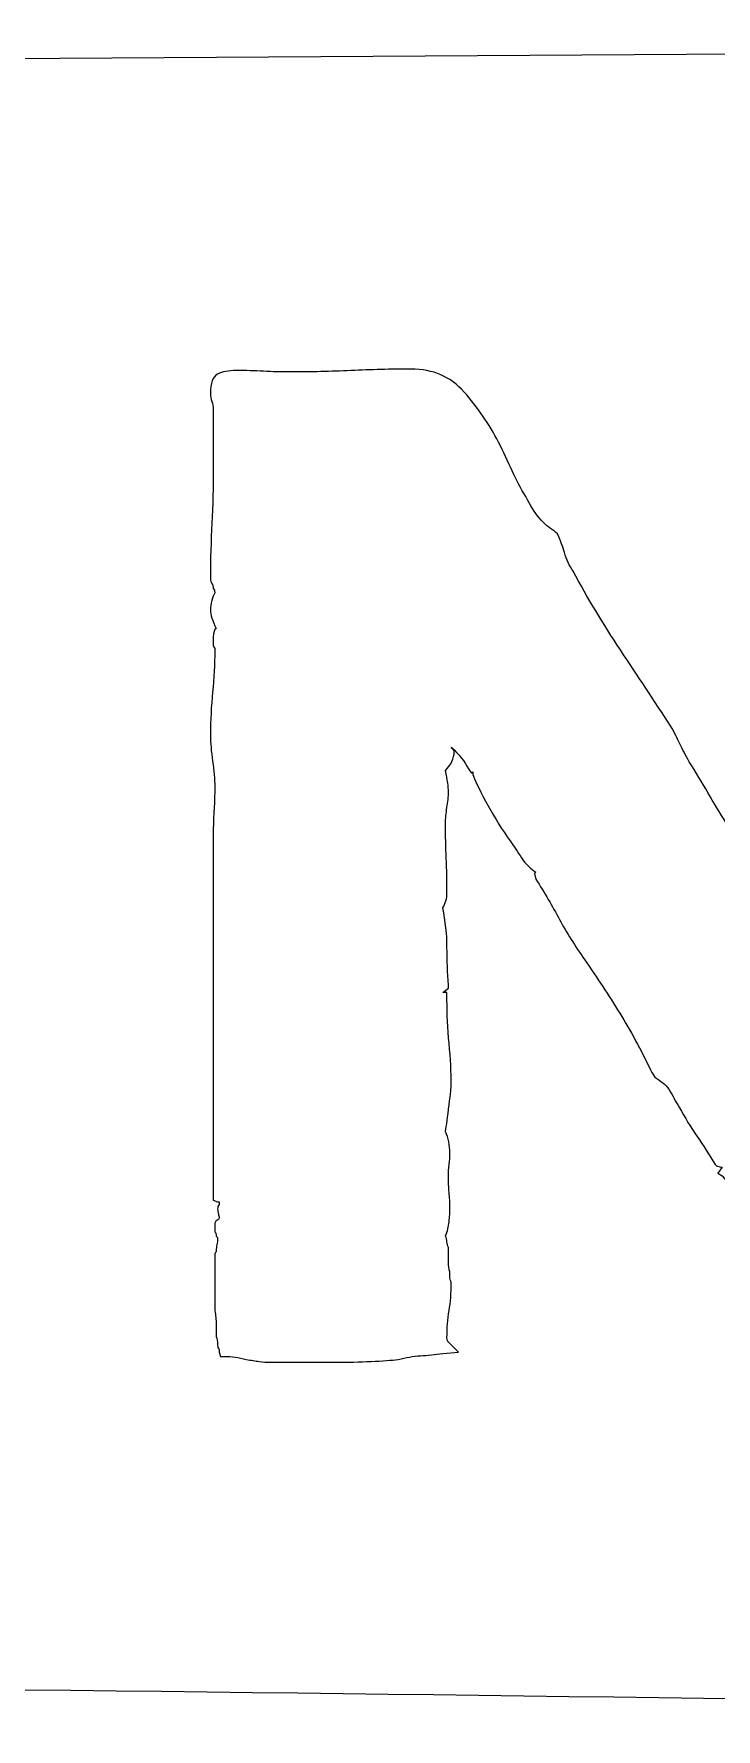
# Model space of a CAD drawing. Header units: inches. Extents: x 53 to 448, y -449 to -51.
# Drawn here: x 214.9 to 251.3, y -372.4 to -281.8 of the extents above; entities that cross this region are included whole.
import ezdxf

# ---------------------------------------------------------------- set-up
doc = ezdxf.new("R2010")
doc.units = ezdxf.units.IN
doc.header["$MEASUREMENT"] = 0
doc.layers.add('Layer 1', color=7, linetype='Continuous')

# ---------------------------------------------------------------- blocks, each defined once
blk = doc.blocks.new('block 13')
at = {"layer": 'Layer 1', "lineweight": 0}
for points, knots in [([(389.1735303646146, -327.6948505212949), (389.1735303646146, -327.2252143950682), (390.4919603912986, -325.8131409111902), (392.2526320130255, -324.1679410583565), (406.5534504233237, -311.469975576194), (421.2938910312605, -293.8342277043612), (422.8332235723483, -290.3073182414228), (424.3729926796714, -286.5443355874486), (424.3729926796714, -282.5482265645169), (419.7545584901709, -281.8419715394612), (419.7545584901709, -281.8419715394612), (87.99106947256587, -283.9568075185216), (87.99106947256587, -283.9568075185216), (84.03086802238249, -284.6631716851371), (73.69014192070972, -283.7236811495659), (73.46869369851265, -288.4260451975515), (82.48891608389022, -302.5355384557988), (90.40931898425879, -314.7609209896546), (103.6104270511059, -329.3400503741286), (104.2712791878257, -330.0457596913911), (104.7102465361149, -331.2212142764402), (102.5107167076567, -334.5121596899007), (95.02971772181081, -342.7437251735537), (80.72879016995466, -358.4984182846347), (73.46869369851265, -369.0786009656567), (73.46869369851265, -369.7843102829193), (75.01075477856466, -370.9597648679683), (75.01075477856466, -370.9597648679683), (75.01075477856466, -370.9597648679683), (79.41036014327074, -371.1934369447172), (83.37056159345593, -370.9597648679683), (184.5706528726223, -368.1391104300856), (296.3333550418956, -372.3718383518444), (382.7928965715673, -372.1352194530155), (410.2928585006612, -371.8991462619797), (426.5724133665699, -371.429400994195), (427.453840593018, -371.1934369447172), (426.3539119664529, -361.0828903899219), (397.0937149818656, -336.3933235922123), (389.1735303646146, -327.6948505212949)], [0, 0, 0, 0, 1, 1, 1, 2, 2, 2, 3, 3, 3, 4, 4, 4, 5, 5, 5, 6, 6, 6, 7, 7, 7, 8, 8, 8, 9, 9, 9, 10, 10, 10, 11, 11, 11, 12, 12, 12, 13, 13, 13, 13]), ([(269.6744379626052, -322.4723178054955), (269.6744379626052, -322.7281456186192), (269.6482439885658, -323.0084211408484), (269.5976023054209, -323.3148906371171), (269.5469606222778, -323.6204870009187), (269.5207666482365, -323.9016356556149), (269.5207666482365, -324.1565903362716), (269.5207666482365, -324.7686561963419), (269.5329905027902, -325.3807220564122), (269.5591844768296, -325.9927879164825), (269.585378450869, -326.6057269090197), (269.5976023054209, -327.21779276909), (269.5976023054209, -327.8298586291603), (269.5976023054209, -328.085686442284), (269.5714083313815, -328.2891263073288), (269.5207666482365, -328.4419244892288), (269.5207666482365, -328.4419244892288), (269.5207666482365, -328.7483939854974), (269.5207666482365, -328.7483939854974), (269.6237962794621, -329.0539903492991), (269.6744379626052, -329.3098181624246), (269.6744379626052, -329.5132580274676), (269.6744379626052, -329.5132580274676), (269.6744379626052, -331.5031269220472), (269.6744379626052, -331.5031269220472), (269.6744379626052, -331.707439919559), (269.6622141080534, -331.9239767716244), (269.636020134014, -332.1536106107087), (269.6098261599727, -332.383244449793), (269.5976023054209, -332.6259752758979), (269.5976023054209, -332.8809299565546), (269.5976023054209, -332.8809299565546), (269.5976023054209, -333.0337281384545), (269.5976023054209, -333.0337281384545), (269.5976023054209, -333.0337281384545), (269.3688415988054, -333.1865263203563), (269.3688415988054, -333.1865263203563), (269.3688415988054, -333.1865263203563), (269.6744379626052, -333.2633619775388), (269.6744379626052, -333.2633619775388), (269.6744379626052, -333.2633619775388), (269.6744379626052, -336.8606677457101), (269.6744379626052, -336.8606677457101), (269.6744379626052, -336.8606677457101), (269.6744379626052, -338.6209028012036), (269.6744379626052, -338.6209028012036), (269.6744379626052, -338.7737009831035), (269.6622141080534, -338.939596152024), (269.636020134014, -339.1177151754964), (269.6098261599727, -339.2975804639063), (269.5976023054209, -339.4626025003581), (269.5976023054209, -339.615400682258), (269.5976023054209, -339.6669154978717), (269.6237962794621, -339.6922363394424), (269.6744379626052, -339.6922363394424), (269.6744379626052, -339.795265970668), (269.7006319366465, -339.8712284953835), (269.7512736197896, -339.9218701785285), (269.7512736197896, -339.9733849941404), (269.7634974743414, -340.0109296902647), (269.7896914483827, -340.0362505318353), (269.8141391574864, -340.0624445058766), (269.8281092769739, -340.1261831760403), (269.8281092769739, -340.2274665423283), (269.8281092769739, -340.2274665423283), (269.6744379626052, -340.5339360385969), (269.6744379626052, -340.5339360385969), (269.6744379626052, -340.5339360385969), (269.6744379626052, -340.6107716957813), (269.6744379626052, -340.6107716957813), (269.6237962794621, -340.6622865113932), (269.5976023054209, -340.7382490361106), (269.5976023054209, -340.8404055348656), (269.5976023054209, -340.8404055348656), (269.5976023054209, -341.1460018986672), (269.5976023054209, -341.1460018986672), (269.5976023054209, -341.1975167142791), (269.6098261599727, -341.2359345428722), (269.636020134014, -341.2612553844428), (269.6622141080534, -341.2874493584841), (269.6744379626052, -341.350314896179), (269.6744379626052, -341.4524713949359), (269.7250796457502, -341.7082992080614), (269.7634974743414, -341.9632538887181), (269.7896914483827, -342.2173354369061), (269.8141391574864, -342.4731632500316), (269.8281092769739, -342.7281179306883), (269.8281092769739, -342.9830726113451), (269.7757213288933, -343.2389004244687), (269.7512736197896, -343.4685342635548), (269.7512736197896, -343.6719741285997), (269.7512736197896, -343.8762871261115), (269.7512736197896, -344.1059209651958), (269.7512736197896, -344.3608756458525), (269.7512736197896, -344.7695016408779), (269.7250796457502, -345.2025753450071), (269.6744379626052, -345.6618430231774), (269.6237962794621, -346.120237568879), (269.5976023054209, -346.5550575379439), (269.5976023054209, -346.9628104005005), (269.5976023054209, -347.371436395526), (269.6744379626052, -347.7791892580826), (269.8281092769739, -348.1869421206411), (269.8281092769739, -348.2899717518649), (269.8525569860776, -348.3781581311323), (269.9049449341583, -348.4549937883166), (269.9538403523675, -348.530956313034), (269.9800343264069, -348.6208889572372), (269.9800343264069, -348.723045455994), (269.9800343264069, -348.8252019547508), (269.9922581809587, -348.9020376119352), (270.0184521549982, -348.9526792950783), (270.0446461290394, -349.0033209782232), (270.0568699835912, -349.0801566354075), (270.0568699835912, -349.1823131341625), (270.0568699835912, -349.3351113160643), (270.03067600955, -349.438140947288), (269.9800343264069, -349.4879094979642), (269.9800343264069, -349.4879094979642), (269.9800343264069, -349.7175433370485), (269.9800343264069, -349.7175433370485), (269.8787509601189, -349.8205729682741), (269.8281092769739, -349.9471771761346), (269.8281092769739, -350.0999753580345), (269.8281092769739, -350.3051614880151), (269.8787509601189, -350.4832805114875), (269.9800343264069, -350.6360786933874), (269.9800343264069, -350.7888768752873), (270.0062283004463, -350.8919065065129), (270.0568699835912, -350.9416750571891), (270.0568699835912, -350.9416750571891), (270.0568699835912, -351.324980210642), (270.0568699835912, -351.324980210642), (270.0568699835912, -351.9370460707123), (269.7757213288933, -352.3709929073084), (269.2151702844367, -352.6259475879651), (269.1121406532129, -352.677462403577), (269.0108572869231, -352.7019101126825), (268.909573920635, -352.7019101126825), (268.8065442894112, -352.7019101126825), (268.7052609231232, -352.7289772191907), (268.6039775568352, -352.7787457698669), (268.4503062424665, -352.7787457698669), (268.2704409540584, -352.8302605854788), (268.0678742214805, -352.9315439517668), (267.8635612239686, -352.9830587673787), (267.659248226455, -353.0214765959718), (267.4549352289432, -353.0467974375424), (267.2506222314314, -353.0729914115836), (267.0218615248141, -353.0852152661355), (266.7669068441573, -353.0852152661355), (266.307639165987, -353.0852152661355), (265.8483714878184, -353.059894424563), (265.3891038096481, -353.0083796089511), (264.9298361314795, -352.958611058275), (264.470568453311, -352.9315439517668), (264.0113007751406, -352.9315439517668), (263.0421237356586, -352.9315439517668), (262.0973944052785, -352.958611058275), (261.1806053138771, -353.0083796089511), (260.2620699575382, -353.059894424563), (259.317340627158, -353.0852152661355), (258.348163587676, -353.0852152661355), (258.348163587676, -353.0852152661355), (258.1944922733073, -353.0852152661355), (258.1944922733073, -353.0852152661355), (258.1944922733073, -353.0852152661355), (257.96573156669, -352.9315439517668), (257.96573156669, -352.9315439517668), (257.249762942929, -351.7074122316262), (256.4988690204464, -350.5094744855269), (255.7078110044367, -349.3351113160643), (254.9167529884253, -348.1616212790686), (254.1641128010069, -346.9628104005005), (253.4498904421816, -345.737805547893), (253.245577444668, -345.4322091840913), (253.0919061302993, -345.1641575164158), (252.9906227640113, -344.9345236773315), (252.8875931327875, -344.7048898382454), (252.7618620573958, -344.4630321446093), (252.6081907430271, -344.2072043314838), (252.5051611118015, -343.901607967684), (252.175117038898, -343.4423402895136), (251.6128197295038, -342.8294012969764), (251.6128197295038, -342.8294012969764), (251.3840590228865, -342.6766031150764), (251.3840590228865, -342.6766031150764), (251.3840590228865, -342.6766031150764), (251.6128197295038, -342.3710067512748), (251.6128197295038, -342.3710067512748), (251.6128197295038, -342.3710067512748), (251.5377303372552, -342.3710067512748), (251.5377303372552, -342.3710067512748), (251.5377303372552, -342.3710067512748), (251.3072233657022, -342.2941710940904), (251.3072233657022, -342.2941710940904), (251.3072233657022, -342.2941710940904), (251.2303877085178, -342.2173354369061), (251.2303877085178, -342.2173354369061), (250.9247913447161, -341.7082992080614), (250.6052248614269, -341.2106137012997), (250.2734345235858, -340.72515204909), (249.9416441857447, -340.2405635293489), (249.6238239673912, -339.7184303134836), (249.3182276035914, -339.1561330040895), (249.2151979723658, -339.0033348221896), (249.1261384606296, -338.8505366402878), (249.0493028034452, -338.6968653259191), (248.9724671462609, -338.5440671440192), (248.8834076345247, -338.3912689621193), (248.7821242682367, -338.2375976477506), (248.6790946370129, -338.0847994658507), (248.5638411512373, -337.9581952579902), (248.4381100758437, -337.8551656267646), (248.3088864705805, -337.7538822604765), (248.1691852756994, -337.6517257617215), (248.0172602262664, -337.5495692629647), (247.9648722781858, -337.4989275798198), (247.8880366210033, -337.3714502394923), (247.7867532547134, -337.1662641095118), (247.2768438933999, -336.0949305712729), (246.7267704385595, -335.0882088356648), (246.1417716849974, -334.1434795052865), (245.5550266664995, -333.2004964398438), (244.9281175544729, -332.2435432549119), (244.2662831437283, -331.2734930829611), (243.7563737824148, -330.5601438566027), (243.3093299587963, -329.8459214977775), (242.9268979378121, -329.1308260064834), (242.5444659168261, -328.4166036476563), (242.1236160672488, -327.7032544212998), (241.6643483890803, -326.9881589300057), (241.6643483890803, -326.9881589300057), (241.5875127318959, -326.6816894337353), (241.5875127318959, -326.6816894337353), (241.5875127318959, -326.6816894337353), (241.6643483890803, -326.6057269090197), (241.6643483890803, -326.6057269090197), (241.5106770747116, -326.5035704102629), (241.3971698538717, -326.4136377660598), (241.3203341966873, -326.3376752413424), (241.243498539503, -326.260839584158), (241.1544390277668, -326.1726532048906), (241.0514093965412, -326.0696235736668), (240.9501260302532, -325.9168253917651), (240.8470963990294, -325.7631540773964), (240.7458130327414, -325.6103558954965), (240.6427834015176, -325.4575577135965), (240.5415000352277, -325.3038863992278), (240.4402166689397, -325.1510882173279), (240.0315906739143, -324.5905371728695), (239.6369347983782, -323.9784713127992), (239.2545027773922, -323.3148906371171), (238.8703244914723, -322.6521830939037), (238.5525042731188, -322.0130501273252), (238.297549592462, -321.4009842672567), (238.297549592462, -321.4009842672567), (238.297549592462, -321.248186085355), (238.297549592462, -321.248186085355), (238.297549592462, -321.248186085355), (238.2207139352777, -321.3250217425393), (238.2207139352777, -321.3250217425393), (238.2207139352777, -321.3250217425393), (238.067042620909, -321.095387903455), (238.067042620909, -321.095387903455), (237.8627296233972, -320.6876350408984), (237.5571332595955, -320.3043298874454), (237.1485072645701, -319.9472187080319), (237.2515368957938, -319.9987335236438), (237.3021785789388, -320.0746960483593), (237.3021785789388, -320.1768525471161), (237.3021785789388, -320.5339637265297), (237.1485072645701, -320.8657540643708), (236.8429109007702, -321.1713504281706), (236.9441942670583, -321.6821329219529), (236.9965822151371, -322.0645649429389), (236.9965822151371, -322.3195196235956), (236.9965822151371, -322.5753474367193), (236.9703882410977, -322.8556229589485), (236.9197465579527, -323.1612193227502), (236.8673586098739, -323.4676888190188), (236.8429109007702, -323.748837473715), (236.8429109007702, -324.0029190219047), (236.8429109007702, -324.6664996975851), (236.8551347553221, -325.292535677143), (236.8813287293615, -325.8784075631738), (236.9057764384652, -326.4651525816716), (236.9197465579527, -327.0911885612295), (236.9197465579527, -327.753022971976), (236.9197465579527, -328.0088507850996), (236.8429109007702, -328.2638054657564), (236.6892395864015, -328.5187601464131), (236.8429109007702, -329.2338556377072), (236.9197465579527, -329.9341078770449), (236.9197465579527, -330.6230093942995), (236.9197465579527, -331.3119109115542), (236.9441942670583, -331.9885885742551), (236.9965822151371, -332.6512961174703), (236.9965822151371, -332.6512961174703), (236.9965822151371, -332.8040942993703), (236.9965822151371, -332.8040942993703), (236.9965822151371, -332.8040942993703), (236.6892395864015, -333.0337281384545), (236.6892395864015, -333.0337281384545), (236.6892395864015, -333.0337281384545), (236.9197465579527, -333.0337281384545), (236.9197465579527, -333.0337281384545), (236.9197465579527, -333.0337281384545), (236.9197465579527, -333.4161601594406), (236.9197465579527, -333.4161601594406), (236.9197465579527, -334.1818973338777), (236.9581643865458, -334.9607314953373), (237.0350000437302, -335.75091637888), (237.1100894359788, -336.5419743948896), (237.1485072645701, -337.294614582308), (237.1485072645701, -338.0079638086663), (237.1485072645701, -338.0594786242782), (237.1100894359788, -338.4043659491399), (237.0350000437302, -339.0417526507808), (236.9581643865458, -339.6800124848905), (236.8935525839133, -340.1515040176128), (236.8429109007702, -340.4571003814126), (236.9965822151371, -340.8150846932949), (237.0734178723214, -341.1975167142791), (237.0734178723214, -341.6052695768358), (237.0734178723214, -341.8095825743494), (237.0594477528339, -342.0138955718612), (237.0350000437302, -342.2173354369061), (237.0088060696908, -342.4216484344197), (236.9965822151371, -342.651282273504), (236.9965822151371, -342.9062369541607), (236.9965822151371, -343.1620647672862), (237.0088060696908, -343.4301164349617), (237.0350000437302, -343.7095188247222), (237.0594477528339, -343.9906674794202), (237.0734178723214, -344.2587191470975), (237.0734178723214, -344.5136738277542), (237.0734178723214, -344.7695016408779), (237.0594477528339, -345.0244563215347), (237.0350000437302, -345.2785378697245), (237.0088060696908, -345.5343656828481), (236.9441942670583, -345.7893203635049), (236.8429109007702, -346.0442750441616), (236.8935525839133, -346.1473046753854), (236.9197465579527, -346.2485880416752), (236.9197465579527, -346.3498714079633), (236.9197465579527, -346.4529010391871), (236.9441942670583, -346.5550575379439), (236.9965822151371, -346.6563409042319), (236.9965822151371, -346.6563409042319), (236.9965822151371, -347.4220780786709), (236.9965822151371, -347.4220780786709), (236.9965822151371, -347.6263910761827), (237.0210299242426, -347.8045100996551), (237.0734178723214, -347.957308281555), (237.0734178723214, -347.957308281555), (237.0734178723214, -348.2637777778255), (237.0734178723214, -348.2637777778255), (237.0734178723214, -348.3152925934373), (237.0838954619376, -348.3659342765804), (237.1100894359788, -348.4165759597254), (237.1362834100182, -348.4680907753373), (237.1485072645701, -348.5196055909491), (237.1485072645701, -348.5693741416253), (237.1485072645701, -349.0801566354075), (237.1100894359788, -349.5647451551486), (237.0350000437302, -350.0240128333171), (236.9581643865458, -350.4832805114875), (236.9197465579527, -350.9687421636972), (236.9197465579527, -351.4777783925419), (236.9197465579527, -351.5808080237657), (236.9441942670583, -351.6567705484831), (236.9965822151371, -351.7074122316262), (236.9965822151371, -351.7074122316262), (237.5309392855561, -352.2435155669809), (237.5309392855561, -352.2435155669809), (237.5309392855561, -352.2435155669809), (236.6892395864015, -352.3194780916965), (236.6892395864015, -352.3194780916965), (236.2806135913761, -352.3709929073084), (235.8859577158382, -352.4094107359015), (235.503525694854, -352.4347315774739), (235.121093673868, -352.4609255515134), (234.7246915333944, -352.5237910892101), (234.3178118033065, -352.6259475879651), (233.9598274914242, -352.677462403577), (233.476112104152, -352.7158802321701), (232.8631731116129, -352.7403279412738), (232.2519803840114, -352.766521915315), (231.6250712719866, -352.7787457698669), (230.9876845703438, -352.7787457698669), (230.3502978687011, -352.7787457698669), (229.725135021612, -352.7787457698669), (229.1139422940105, -352.7787457698669), (228.5010033014732, -352.7787457698669), (227.9648999661185, -352.7787457698669), (227.50563228795, -352.7787457698669), (227.3013192904364, -352.7787457698669), (227.0970062929246, -352.766521915315), (226.8944395603485, -352.7403279412738), (226.6901265628348, -352.7158802321701), (226.4596195912818, -352.677462403577), (226.2046649106251, -352.6259475879651), (225.7960389155996, -352.5237910892101), (225.4136068946154, -352.4722762735964), (225.0573688476707, -352.4722762735964), (225.0573688476707, -352.4722762735964), (224.8268618761176, -352.4722762735964), (224.8268618761176, -352.4722762735964), (224.8268618761176, -352.4722762735964), (224.751772483869, -352.2435155669809), (224.751772483869, -352.2435155669809), (224.751772483869, -352.2435155669809), (224.751772483869, -352.0898442526122), (224.751772483869, -352.0898442526122), (224.6993845357883, -352.0400757019361), (224.6749368266846, -351.9632400447517), (224.6749368266846, -351.860210413528), (224.6749368266846, -351.6567705484831), (224.6487428526452, -351.5039723665832), (224.5981011695003, -351.4009427353576), (224.5981011695003, -351.1983760027815), (224.5981011695003, -350.9800928857803), (224.5981011695003, -350.7504590466961), (224.5981011695003, -350.5208252076118), (224.5719071954609, -350.2798406464426), (224.5212655123159, -350.0240128333171), (224.5212655123159, -350.0240128333171), (224.5212655123159, -347.4980406033865), (224.5212655123159, -347.4980406033865), (224.5212655123159, -347.4980406033865), (224.5212655123159, -347.1156085824005), (224.5212655123159, -347.1156085824005), (224.5212655123159, -347.0143252161124), (224.5334893668678, -346.9505865459487), (224.559683340909, -346.9243925719093), (224.5841310500127, -346.8990717303368), (224.5981011695003, -346.8606539017437), (224.5981011695003, -346.8091390861318), (224.5981011695003, -346.7078557198438), (224.6103250240521, -346.6065723535557), (224.6365189980934, -346.503542722332), (224.6609667071971, -346.4013862235752), (224.6749368266846, -346.3001028572871), (224.6749368266846, -346.1970732260615), (224.6749368266846, -346.1970732260615), (224.6749368266846, -346.120237568879), (224.6749368266846, -346.120237568879), (224.6749368266846, -346.120237568879), (224.5981011695003, -346.0442750441616), (224.5981011695003, -346.0442750441616), (224.5981011695003, -345.9421185454048), (224.5719071954609, -345.8661560206892), (224.5212655123159, -345.8146412050774), (224.5212655123159, -345.8146412050774), (224.5212655123159, -345.5081717088087), (224.5212655123159, -345.5081717088087), (224.5212655123159, -345.5081717088087), (224.5212655123159, -345.3553735269088), (224.5212655123159, -345.3553735269088), (224.5212655123159, -345.3553735269088), (224.5981011695003, -345.2025753450071), (224.5981011695003, -345.2025753450071), (224.6993845357883, -345.2025753450071), (224.751772483869, -345.1519336618639), (224.751772483869, -345.0489040306384), (224.751772483869, -344.9991354799622), (224.7378023643814, -344.9345236773315), (224.7133546552777, -344.8576880201472), (224.6871606812365, -344.7817254954298), (224.6749368266846, -344.6926659836936), (224.6749368266846, -344.5896363524698), (224.6749368266846, -344.4883529861818), (224.6993845357883, -344.4115173289974), (224.751772483869, -344.3608756458525), (224.751772483869, -344.3608756458525), (224.751772483869, -344.2072043314838), (224.751772483869, -344.2072043314838), (224.751772483869, -344.2072043314838), (224.6749368266846, -344.2072043314838), (224.6749368266846, -344.2072043314838), (224.6749368266846, -344.2072043314838), (224.4444298551316, -344.1312418067682), (224.4444298551316, -344.1312418067682), (224.4444298551316, -344.1312418067682), (224.4444298551316, -324.3862241753577), (224.4444298551316, -324.3862241753577), (224.4444298551316, -323.9784713127992), (224.4566537096835, -323.5951661593463), (224.4828476837247, -323.2380549799345), (224.5090416577641, -322.8818169329879), (224.5212655123159, -322.4993849120037), (224.5212655123159, -322.0898857845095), (224.5212655123159, -321.630618106341), (224.4828476837247, -321.1599997060875), (224.4060120265403, -320.6745380538778), (224.3309226342917, -320.1899495341368), (224.2925048057004, -319.7175848689476), (224.2925048057004, -319.2583171907772), (224.2925048057004, -318.493453148807), (224.3309226342917, -317.7408129613887), (224.4060120265403, -317.0003966285221), (224.4828476837247, -316.2617265605932), (224.5212655123159, -315.508213240706), (224.5212655123159, -314.7433491987358), (224.5212655123159, -314.7433491987358), (224.5212655123159, -314.6665135415515), (224.5212655123159, -314.6665135415515), (224.5212655123159, -314.6665135415515), (224.4444298551316, -314.5137153596515), (224.4444298551316, -314.5137153596515), (224.4444298551316, -314.5137153596515), (224.4444298551316, -314.2840815205673), (224.4444298551316, -314.2840815205673), (224.4444298551316, -314.2840815205673), (224.4444298551316, -314.054447681483), (224.4444298551316, -314.054447681483), (224.4444298551316, -313.7994930008263), (224.4950715382765, -313.6466948189245), (224.5981011695003, -313.5951800033126), (224.3937881719885, -313.187427140756), (224.2925048057004, -312.8565099353818), (224.2925048057004, -312.5998089897894), (224.2925048057004, -312.4470108078895), (224.3169525148041, -312.2819887714377), (224.3693404628848, -312.1029966154965), (224.4182358810922, -311.9248775920241), (224.4706238291728, -311.7843032646761), (224.5212655123159, -311.6821467659192), (224.5212655123159, -311.5799902671624), (224.4950715382765, -311.5040277424469), (224.4444298551316, -311.452512926835), (224.4444298551316, -311.3503564280782), (224.4182358810922, -311.261296916342), (224.3693404628848, -311.1844612591576), (224.3169525148041, -311.1076256019733), (224.2925048057004, -311.0194392227058), (224.2925048057004, -310.9164095914803), (224.2925048057004, -309.8965908688533), (224.3169525148041, -308.9143168423507), (224.3693404628848, -307.9704606444393), (224.4182358810922, -307.0266044465297), (224.4444298551316, -306.0452035524941), (224.4444298551316, -305.0236385649314), (224.4444298551316, -305.0236385649314), (224.4444298551316, -301.8856004749305), (224.4444298551316, -301.8856004749305), (224.4444298551316, -301.7328022930287), (224.4182358810922, -301.5931010981494), (224.3693404628848, -301.4647506253532), (224.3169525148041, -301.3381464174927), (224.2925048057004, -301.1966989576758), (224.2925048057004, -301.0439007757759), (224.2925048057004, -300.4833497313175), (224.4182358810922, -300.1384624064558), (224.6749368266846, -300.0109850661283), (224.9298915073414, -299.8843808582678), (225.2599355802467, -299.8197690556353), (225.6703078402079, -299.8197690556353), (226.1784709365857, -299.8197690556353), (226.6639325887954, -299.832866042656), (227.123200266964, -299.8581868842284), (227.5824679451343, -299.8843808582678), (228.0679295973423, -299.8957315803509), (228.5778389586558, -299.8957315803509), (229.6482993644277, -299.8957315803509), (230.7205060351353, -299.8712838712472), (231.7927127058429, -299.8197690556353), (232.8631731116129, -299.7691273724922), (233.9353797823205, -299.742933398451), (235.0058401880924, -299.742933398451), (236.1793302250881, -299.742933398451), (237.1223132905307, -300.1515593934764), (237.8382819142917, -300.9679382510585), (238.5525042731188, -301.7843171086406), (239.1636970007203, -302.6775316234089), (239.6753526269695, -303.6458355304221), (239.9285610426905, -304.1566180242044), (240.1712918687954, -304.6674005179866), (240.4017988403484, -305.1764367468313), (240.6305595469639, -305.6872192406136), (240.8732903730688, -306.1464869187821), (241.1282450537255, -306.5542397813406), (241.5875127318959, -307.4727751376777), (242.0974220932094, -308.084840997748), (242.6597194026035, -308.3913104940166), (242.6597194026035, -308.3913104940166), (242.7365550597879, -308.467273018734), (242.7365550597879, -308.467273018734), (242.7365550597879, -308.467273018734), (242.8116444520347, -308.5441086759183), (242.8116444520347, -308.5441086759183), (242.9146740832603, -308.7484216734301), (242.9897634755071, -308.9265406969025), (243.0421514235877, -309.0793388788024), (243.0927931067326, -309.2330101931711), (243.1434347898758, -309.3858083750729), (243.1958227379564, -309.5386065569728), (243.2447181561638, -309.7437926869534), (243.3093299587963, -309.9219117104258), (243.3861656159806, -310.0747098923257), (243.463001273165, -310.2275080742274), (243.5520607849012, -310.3811793885943), (243.6550904161249, -310.5339775704961), (244.419954458097, -311.9624222881484), (245.2616541572497, -313.3655461642284), (246.1801895135886, -314.7433491987358), (247.0987248699275, -316.1202791007763), (247.9893199872913, -317.4727612937131), (248.858959925421, -318.7990495126087), (249.0615266579971, -319.1570338244892), (249.2274218269176, -319.4757271753097), (249.3548991672469, -319.7560026975389), (249.4823765075744, -320.0371513522368), (249.6482716764949, -320.3558447030573), (249.8525846740085, -320.7120827500021), (250.2088227209533, -321.2743800593962), (250.5423593237301, -321.821834116834), (250.8479556875318, -322.3579374521869), (251.1535520513335, -322.8931676550728), (251.4853423891745, -323.4423679774463), (251.8433267010569, -324.0029190219047), (251.995251750488, -324.2587468350284), (252.175117038898, -324.5390223572576), (252.3794300364098, -324.8454918535263), (252.5819967689858, -325.1510882173279), (252.7863097664995, -325.4322368720241), (252.9906227640113, -325.6871915526808), (253.245577444668, -325.9927879164825), (253.4498904421816, -326.2992574127511), (253.6035617565503, -326.6057269090197), (253.7554868059815, -326.9113232728214), (253.9336058294539, -327.21779276909), (254.1396650919032, -327.5233891328899), (254.1885605101106, -327.6264187641154), (254.2147544841519, -327.7792169460154), (254.2147544841519, -327.9826568110602), (254.2147544841519, -328.085686442284), (254.265396167295, -328.1363281254289), (254.3684257985205, -328.1363281254289), (254.3684257985205, -328.186969808572), (254.3928735076242, -328.2122906501445), (254.4452614557049, -328.2122906501445), (254.4452614557049, -328.2122906501445), (254.5989327700718, -328.3650888320444), (254.5989327700718, -328.3650888320444), (254.7002161363616, -328.4166036476563), (254.8399173312409, -328.5833719490456), (255.019782619649, -328.862774338806), (255.1979016431233, -329.143922993504), (255.3882445211475, -329.4503924897726), (255.5925575186593, -329.781309695145), (255.7968705161729, -330.1139731654548), (255.9749895396453, -330.4195695292547), (256.128660854014, -330.6998450514839), (256.2823321683809, -330.98099370618), (256.3836155346708, -331.172209716673), (256.4342572178139, -331.2734930829611), (256.4848989009588, -331.3765227141866), (256.5110928749982, -331.4647090934541), (256.5110928749982, -331.5415447506384), (256.5110928749982, -331.6183804078228), (256.5372868490376, -331.6829922104553), (256.5879285321826, -331.7327607611314), (256.5879285321826, -331.7327607611314), (256.6647641893669, -331.8095964183158), (256.6647641893669, -331.8095964183158), (256.7154058725118, -331.8095964183158), (256.7415998465513, -331.8357903923552), (256.7415998465513, -331.8855589430314), (256.7415998465513, -330.4579873578477), (256.8166892387999, -329.0295426401954), (256.9703605531686, -327.6002247900742), (257.1240318675355, -326.1726532048906), (257.2008675247198, -324.7433353547694), (257.2008675247198, -323.3148906371171), (257.2008675247198, -323.2642489539739), (257.1746735506804, -323.2380549799345), (257.1240318675355, -323.2380549799345), (257.1240318675355, -323.2380549799345), (257.0471962103511, -323.2380549799345), (257.0471962103511, -323.2380549799345), (257.0471962103511, -323.2380549799345), (257.0471962103511, -323.0852567980328), (257.0471962103511, -323.0852567980328), (257.0471962103511, -323.0852567980328), (257.0471962103511, -323.0084211408484), (257.0471962103511, -323.0084211408484), (257.148479576641, -322.8556229589485), (257.2008675247198, -322.6006682782918), (257.2008675247198, -322.2426839664113), (257.2008675247198, -321.7842894207097), (257.1746735506804, -321.3381187295599), (257.1240318675355, -320.904171892962), (257.0716439194566, -320.4710981888329), (257.0471962103511, -320.0502483392556), (257.0471962103511, -319.6407492117633), (257.0471962103511, -319.3866676635735), (257.0332260908635, -319.1186159958979), (257.0087783817598, -318.8374673412), (256.9825844077204, -318.5571918189708), (256.9703605531686, -318.2900132837622), (256.9703605531686, -318.0341854706385), (256.9703605531686, -318.0341854706385), (256.9703605531686, -317.8045516315542), (256.9703605531686, -317.8045516315542), (256.9703605531686, -317.8045516315542), (256.9703605531686, -317.6508803171855), (256.9703605531686, -317.6508803171855), (256.9703605531686, -317.6508803171855), (257.0471962103511, -317.4980821352838), (257.0471962103511, -317.4980821352838), (257.0471962103511, -317.4980821352838), (257.0471962103511, -317.3452839533838), (257.0471962103511, -317.3452839533838), (257.0471962103511, -316.8353745920704), (257.0332260908635, -316.3385622177775), (257.0087783817598, -315.8531005655677), (256.9825844077204, -315.3685120458267), (256.9703605531686, -314.8708265390651), (256.9703605531686, -314.3600440452828), (256.9703605531686, -314.2587606789948), (257.0087783817598, -314.1443803256861), (257.0856140389442, -314.0160298528899), (257.1624496961285, -313.8894256450294), (257.2253152338253, -313.7741721592538), (257.2759569169684, -313.672015660497), (257.2759569169684, -313.6213739773521), (257.2637330624166, -313.5698591617402), (257.2392853533129, -313.5183443461283), (257.2113451143359, -313.4685757954521), (257.2008675247198, -313.3917401382678), (257.2008675247198, -313.288710507044), (257.0471962103511, -313.0346289588542), (256.9703605531686, -312.80499511977), (256.9703605531686, -312.5998089897894), (256.9703605531686, -312.4470108078895), (256.996554527208, -312.3457274416014), (257.0471962103511, -312.2942126259895), (257.0471962103511, -312.2942126259895), (257.0471962103511, -312.0645787869034), (257.0471962103511, -312.0645787869034), (257.148479576641, -312.0139371037603), (257.2008675247198, -311.9379745790429), (257.2008675247198, -311.8349449478192), (257.2008675247198, -311.8349449478192), (257.2008675247198, -311.6821467659192), (257.2008675247198, -311.6821467659192), (257.2008675247198, -311.6821467659192), (257.2008675247198, -311.3756772696506), (257.2008675247198, -311.3756772696506), (257.097837893496, -311.3259087189745), (257.0471962103511, -311.2490730617901), (257.0471962103511, -311.1460434305664), (257.0471962103511, -311.1460434305664), (257.0471962103511, -310.9164095914803), (257.0471962103511, -310.9164095914803), (257.0471962103511, -310.4073733626356), (257.0332260908635, -309.9096878558739), (257.0087783817598, -309.4242262036641), (256.9825844077204, -308.9396376839231), (256.9703605531686, -308.4428253096285), (256.9703605531686, -307.932042815848), (256.9703605531686, -307.932042815848), (256.9703605531686, -306.2477702850701), (256.9703605531686, -306.2477702850701), (256.9703605531686, -305.6872192406136), (256.9581366986149, -305.1004742221157), (256.9319427245755, -304.4875352295767), (256.9057487505361, -303.8754693695082), (256.9197188700236, -303.2895974834773), (256.9703605531686, -302.727300174085), (256.9703605531686, -302.727300174085), (256.9703605531686, -302.4217038102834), (256.9703605531686, -302.4217038102834), (257.0210022363117, -302.3710621271384), (257.0471962103511, -302.3195473115265), (257.0471962103511, -302.2689056283834), (257.148479576641, -302.1667491296266), (257.2008675247198, -302.090786604911), (257.2008675247198, -302.0392717892973), (257.2008675247198, -302.0392717892973), (257.2008675247198, -301.8096379502131), (257.2008675247198, -301.8096379502131), (257.097837893496, -301.75899626707), (257.0471962103511, -301.6830337423526), (257.0471962103511, -301.5800041111288), (256.996554527208, -301.477847612372), (256.9703605531686, -301.2735346148602), (256.9703605531686, -300.9679382510585), (256.9703605531686, -300.5593122560331), (257.1100617480479, -300.2921337208245), (257.3912104027459, -300.1637832480283), (257.6706127925063, -300.0371790401678), (257.9395375926506, -299.9725672375353), (258.1944922733073, -299.9725672375353), (258.7044016346208, -299.9725672375353), (259.2020871413824, -299.9856642245559), (259.6875487935922, -300.0109850661283), (260.1712641808645, -300.0371790401678), (260.6689496876261, -300.0494028947196), (261.1806053138771, -300.0494028947196), (262.3017074027921, -300.0494028947196), (263.3983617826034, -300.024082053149), (264.470568453311, -299.9725672375353), (265.5427751240168, -299.9227986868591), (266.6394295038281, -299.8957315803509), (267.7622778576806, -299.8957315803509), (268.5271418996508, -299.8957315803509), (269.1645286012917, -300.1515593934764), (269.6744379626052, -300.6614687547899), (269.6744379626052, -300.6614687547899), (269.8281092769739, -300.8142669366898), (269.8281092769739, -300.8142669366898), (269.8281092769739, -300.8142669366898), (269.7512736197896, -301.0439007757759), (269.7512736197896, -301.0439007757759), (269.7512736197896, -301.0439007757759), (269.6744379626052, -301.1966989576758), (269.6744379626052, -301.1966989576758), (269.6744379626052, -301.2482137732877), (269.6622141080534, -301.2997285888996), (269.636020134014, -301.3503702720445), (269.6098261599727, -301.4018850876564), (269.5976023054209, -301.4533999032683), (269.5976023054209, -301.5031684539445), (269.5469606222778, -301.5546832695563), (269.5207666482365, -301.6559666358444), (269.5207666482365, -301.8096379502131), (269.5207666482365, -301.8096379502131), (269.3688415988054, -301.8096379502131), (269.3688415988054, -301.8096379502131), (269.3688415988054, -301.8096379502131), (269.3688415988054, -301.8856004749305), (269.3688415988054, -301.8856004749305), (269.3688415988054, -302.090786604911), (269.3932893079091, -302.2820026154022), (269.4456772559897, -302.4601216388746), (269.4945726741971, -302.6391137948158), (269.5207666482365, -302.8303298053088), (269.5207666482365, -303.0337696703536), (269.5207666482365, -303.0337696703536), (269.5207666482365, -304.6412065439454), (269.5207666482365, -304.6412065439454), (269.4194832819485, -304.8970343570709), (269.3688415988054, -305.13801891824), (269.3688415988054, -305.3676527573243), (269.3688415988054, -305.5972865964086), (269.3688415988054, -305.7893757393686), (269.3688415988054, -305.9421739212703), (269.5207666482365, -306.1464869187821), (269.5976023054209, -306.3507999162957), (269.5976023054209, -306.5542397813406), (269.5976023054209, -306.7070379632405), (269.5714083313815, -306.8100675944643), (269.5207666482365, -306.8607092776092), (269.5207666482365, -306.8607092776092), (269.5207666482365, -307.0903431166935), (269.5207666482365, -307.0903431166935), (269.4194832819485, -307.1924996154503), (269.3688415988054, -307.3199769557777), (269.3688415988054, -307.4727751376777), (269.3688415988054, -307.5242899532914), (269.4194832819485, -307.5758047689033), (269.5207666482365, -307.6255733195794), (269.5207666482365, -307.6255733195794), (269.8281092769739, -308.0080053405636), (269.8281092769739, -308.0080053405636), (269.8281092769739, -308.0080053405636), (269.3688415988054, -308.1616766549323), (269.3688415988054, -308.1616766549323), (269.3688415988054, -308.1616766549323), (269.2151702844367, -308.3144748368322), (269.2151702844367, -308.3144748368322), (269.3164536507247, -308.5187878343459), (269.3688415988054, -308.7231008318577), (269.3688415988054, -308.9265406969025), (269.3688415988054, -309.1308536944161), (269.4194832819485, -309.3360398243967), (269.5207666482365, -309.5386065569728), (269.5207666482365, -309.5386065569728), (269.5207666482365, -310.2275080742274), (269.5207666482365, -310.2275080742274), (269.5207666482365, -310.5339775704961), (269.5469606222778, -310.7636114095803), (269.5976023054209, -310.9164095914803), (269.5976023054209, -310.9164095914803), (269.5976023054209, -310.9932452486646), (269.5976023054209, -310.9932452486646), (269.5976023054209, -310.9932452486646), (269.5976023054209, -311.1460434305664), (269.5976023054209, -311.1460434305664), (269.5469606222778, -311.2490730617901), (269.4945726741971, -311.3634534150988), (269.4456772559897, -311.4900576229593), (269.3932893079091, -311.6184080957555), (269.3688415988054, -311.7581092906348), (269.3688415988054, -311.9117806050035), (269.3688415988054, -312.2173769688052), (269.4072594273966, -312.5238464650738), (269.484095084581, -312.8294428288737), (269.5591844768296, -313.1359123251441), (269.5976023054209, -313.4170609798402), (269.5976023054209, -313.672015660497), (269.5976023054209, -313.672015660497), (269.5976023054209, -316.1202791007763), (269.5976023054209, -316.1202791007763), (269.5976023054209, -316.5297782282687), (269.585378450869, -316.8991132622341), (269.5591844768296, -317.2300304676082), (269.5329905027902, -317.5626939379163), (269.5207666482365, -317.9067081303092), (269.5207666482365, -318.2638193097227), (269.5207666482365, -318.5196471228483), (269.5329905027902, -318.7492809619325), (269.5591844768296, -318.9518476945086), (269.585378450869, -319.1570338244892), (269.5976023054209, -319.3866676635735), (269.5976023054209, -319.6407492117633), (269.5976023054209, -319.6407492117633), (269.5976023054209, -319.7175848689476), (269.5976023054209, -319.7175848689476), (269.6482439885658, -319.7690996845595), (269.6744379626052, -319.8206145001714), (269.6744379626052, -319.8703830508475), (269.6744379626052, -319.8703830508475), (269.8281092769739, -320.0240543652162), (269.8281092769739, -320.0240543652162), (269.8281092769739, -320.0746960483593), (269.8525569860776, -320.1131138769524), (269.9049449341583, -320.1384347185249), (269.9538403523675, -320.1646286925643), (269.9800343264069, -320.228367362728), (269.9800343264069, -320.3296507290161), (269.9800343264069, -320.3296507290161), (270.0568699835912, -320.4824489109178), (270.0568699835912, -320.4824489109178), (270.0568699835912, -320.4824489109178), (269.8281092769739, -320.6361202252865), (269.8281092769739, -320.6361202252865), (269.8281092769739, -320.7391498565103), (269.7757213288933, -320.8404332227983), (269.6744379626052, -320.9417165890864), (269.6744379626052, -320.9932314046982), (269.6237962794621, -321.1215818774945), (269.5207666482365, -321.3250217425393), (269.6237962794621, -321.8349311038528), (269.6744379626052, -322.2182362573058), (269.6744379626052, -322.4723178054955)], [0, 0, 0, 0, 1, 1, 1, 2, 2, 2, 3, 3, 3, 4, 4, 4, 5, 5, 5, 6, 6, 6, 7, 7, 7, 8, 8, 8, 9, 9, 9, 10, 10, 10, 11, 11, 11, 12, 12, 12, 13, 13, 13, 14, 14, 14, 15, 15, 15, 16, 16, 16, 17, 17, 17, 18, 18, 18, 19, 19, 19, 20, 20, 20, 21, 21, 21, 22, 22, 22, 23, 23, 23, 24, 24, 24, 25, 25, 25, 26, 26, 26, 27, 27, 27, 28, 28, 28, 29, 29, 29, 30, 30, 30, 31, 31, 31, 32, 32, 32, 33, 33, 33, 34, 34, 34, 35, 35, 35, 36, 36, 36, 37, 37, 37, 38, 38, 38, 39, 39, 39, 40, 40, 40, 41, 41, 41, 42, 42, 42, 43, 43, 43, 44, 44, 44, 45, 45, 45, 46, 46, 46, 47, 47, 47, 48, 48, 48, 49, 49, 49, 50, 50, 50, 51, 51, 51, 52, 52, 52, 53, 53, 53, 54, 54, 54, 55, 55, 55, 56, 56, 56, 57, 57, 57, 58, 58, 58, 59, 59, 59, 60, 60, 60, 61, 61, 61, 62, 62, 62, 63, 63, 63, 64, 64, 64, 65, 65, 65, 66, 66, 66, 67, 67, 67, 68, 68, 68, 69, 69, 69, 70, 70, 70, 71, 71, 71, 72, 72, 72, 73, 73, 73, 74, 74, 74, 75, 75, 75, 76, 76, 76, 77, 77, 77, 78, 78, 78, 79, 79, 79, 80, 80, 80, 81, 81, 81, 82, 82, 82, 83, 83, 83, 84, 84, 84, 85, 85, 85, 86, 86, 86, 87, 87, 87, 88, 88, 88, 89, 89, 89, 90, 90, 90, 91, 91, 91, 92, 92, 92, 93, 93, 93, 94, 94, 94, 95, 95, 95, 96, 96, 96, 97, 97, 97, 98, 98, 98, 99, 99, 99, 100, 100, 100, 101, 101, 101, 102, 102, 102, 103, 103, 103, 104, 104, 104, 105, 105, 105, 106, 106, 106, 107, 107, 107, 108, 108, 108, 109, 109, 109, 110, 110, 110, 111, 111, 111, 112, 112, 112, 113, 113, 113, 114, 114, 114, 115, 115, 115, 116, 116, 116, 117, 117, 117, 118, 118, 118, 119, 119, 119, 120, 120, 120, 121, 121, 121, 122, 122, 122, 123, 123, 123, 124, 124, 124, 125, 125, 125, 126, 126, 126, 127, 127, 127, 128, 128, 128, 129, 129, 129, 130, 130, 130, 131, 131, 131, 132, 132, 132, 133, 133, 133, 134, 134, 134, 135, 135, 135, 136, 136, 136, 137, 137, 137, 138, 138, 138, 139, 139, 139, 140, 140, 140, 141, 141, 141, 142, 142, 142, 143, 143, 143, 144, 144, 144, 145, 145, 145, 146, 146, 146, 147, 147, 147, 148, 148, 148, 149, 149, 149, 150, 150, 150, 151, 151, 151, 152, 152, 152, 153, 153, 153, 154, 154, 154, 155, 155, 155, 156, 156, 156, 157, 157, 157, 158, 158, 158, 159, 159, 159, 160, 160, 160, 161, 161, 161, 162, 162, 162, 163, 163, 163, 164, 164, 164, 165, 165, 165, 166, 166, 166, 167, 167, 167, 168, 168, 168, 169, 169, 169, 170, 170, 170, 171, 171, 171, 172, 172, 172, 173, 173, 173, 174, 174, 174, 175, 175, 175, 176, 176, 176, 177, 177, 177, 178, 178, 178, 179, 179, 179, 180, 180, 180, 181, 181, 181, 182, 182, 182, 183, 183, 183, 184, 184, 184, 185, 185, 185, 186, 186, 186, 187, 187, 187, 188, 188, 188, 189, 189, 189, 190, 190, 190, 191, 191, 191, 192, 192, 192, 193, 193, 193, 194, 194, 194, 195, 195, 195, 196, 196, 196, 197, 197, 197, 198, 198, 198, 199, 199, 199, 200, 200, 200, 201, 201, 201, 202, 202, 202, 203, 203, 203, 204, 204, 204, 205, 205, 205, 206, 206, 206, 207, 207, 207, 208, 208, 208, 209, 209, 209, 210, 210, 210, 211, 211, 211, 212, 212, 212, 213, 213, 213, 214, 214, 214, 215, 215, 215, 216, 216, 216, 217, 217, 217, 218, 218, 218, 219, 219, 219, 220, 220, 220, 221, 221, 221, 222, 222, 222, 223, 223, 223, 224, 224, 224, 225, 225, 225, 226, 226, 226, 227, 227, 227, 228, 228, 228, 229, 229, 229, 230, 230, 230, 231, 231, 231, 232, 232, 232, 233, 233, 233, 234, 234, 234, 235, 235, 235, 236, 236, 236, 237, 237, 237, 238, 238, 238, 239, 239, 239, 240, 240, 240, 241, 241, 241, 242, 242, 242, 243, 243, 243, 244, 244, 244, 245, 245, 245, 246, 246, 246, 247, 247, 247, 248, 248, 248, 249, 249, 249, 250, 250, 250, 251, 251, 251, 252, 252, 252, 253, 253, 253, 254, 254, 254, 255, 255, 255, 256, 256, 256, 257, 257, 257, 258, 258, 258, 259, 259, 259, 260, 260, 260, 261, 261, 261, 262, 262, 262, 263, 263, 263, 264, 264, 264, 265, 265, 265, 266, 266, 266, 267, 267, 267, 268, 268, 268, 269, 269, 269, 270, 270, 270, 271, 271, 271, 272, 272, 272, 273, 273, 273, 274, 274, 274, 275, 275, 275, 276, 276, 276, 277, 277, 277, 278, 278, 278, 279, 279, 279, 280, 280, 280, 281, 281, 281, 282, 282, 282, 283, 283, 283, 284, 284, 284, 285, 285, 285, 286, 286, 286, 287, 287, 287, 288, 288, 288, 289, 289, 289, 290, 290, 290, 291, 291, 291, 292, 292, 292, 293, 293, 293, 294, 294, 294, 295, 295, 295, 296, 296, 296, 297, 297, 297, 298, 298, 298, 299, 299, 299, 300, 300, 300, 301, 301, 301, 302, 302, 302, 303, 303, 303, 304, 304, 304, 305, 305, 305, 306, 306, 306, 307, 307, 307, 308, 308, 308, 309, 309, 309, 310, 310, 310, 311, 311, 311, 312, 312, 312, 313, 313, 313, 314, 314, 314, 315, 315, 315, 316, 316, 316, 316])]:
    blk.add_open_spline(points, degree=3, knots=knots, dxfattribs=at)
blk = doc.blocks.new('block 2')
at = {"layer": 'Layer 1'}
blk.add_blockref('block 13', (0, 0), dxfattribs=at)

msp = doc.modelspace()

# ---------------------------------------------------------------- block references
at = {"layer": 'Layer 1'}
msp.add_blockref('block 2', (0, 0), dxfattribs=at)

doc.saveas('drawing.dxf')
